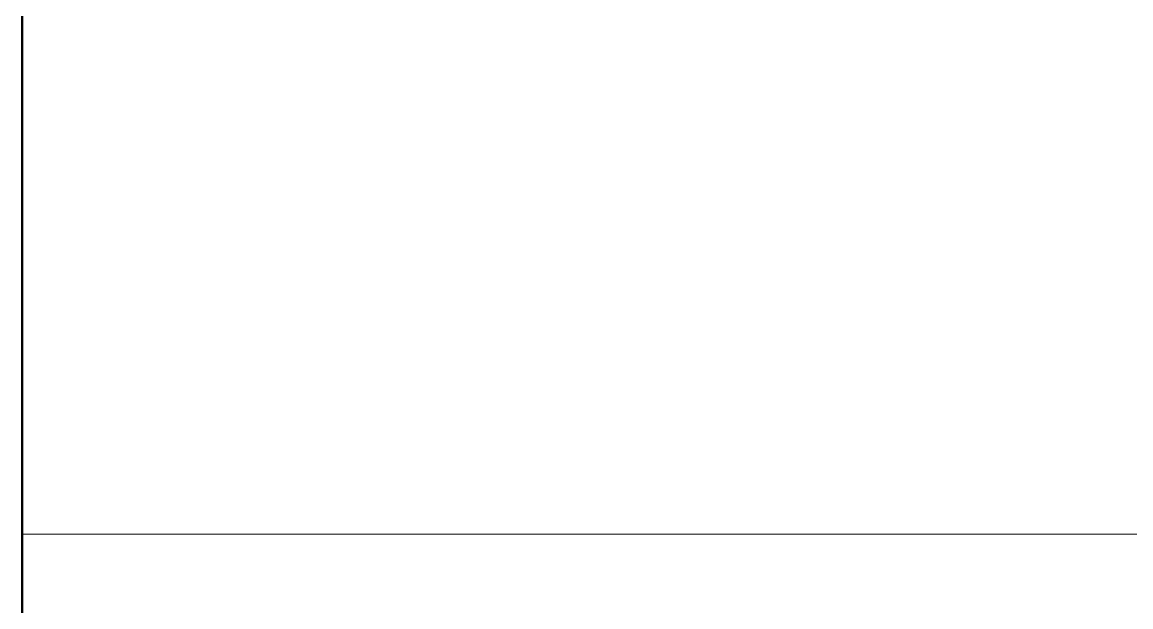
# Model space of a CAD drawing. Header units: millimetres. Extents: x 2258 to 5600, y 711 to 2563.
# Drawn here: x 2365.18 to 2378.21, y 2146.92 to 2153.8 of the extents above; entities that cross this region are included whole.
import ezdxf

# ---------------------------------------------------------------- set-up
doc = ezdxf.new("R2010")
doc.units = ezdxf.units.MM
for name, color, linetype, lineweight in [('PQI-A-IN-ELEV', 245, 'Continuous', 9), ('PQI-A-WALL', 30, 'Continuous', 50), ('PQI-A-WIN', 140, 'Continuous', 13)]:
    doc.layers.add(name, color=color, linetype=linetype, lineweight=lineweight)

# ---------------------------------------------------------------- blocks, each defined once
blk = doc.blocks.new('w4')
at = {"layer": 'PQI-A-IN-ELEV'}
blk.add_line((0, 200), (825.4995485328618, 200), dxfattribs=at)

msp = doc.modelspace()

# ---------------------------------------------------------------- linework, layer by layer
at = {"layer": 'PQI-A-WALL', "ltscale": 1000}
msp.add_line((2365.180593211098, 2163.961970312519), (2365.179443852683, 2140.053135367778), dxfattribs=at)

# ---------------------------------------------------------------- block references
at = {"layer": 'PQI-A-WIN', "xscale": 0.03863196438221001, "yscale": 0.03863196438221001, "zscale": 0.03863196438221001, "rotation": 359.997245771198}
msp.add_blockref('w4', (2365.179443852683, 2140.053135367778), dxfattribs=at)

doc.saveas('drawing.dxf')
